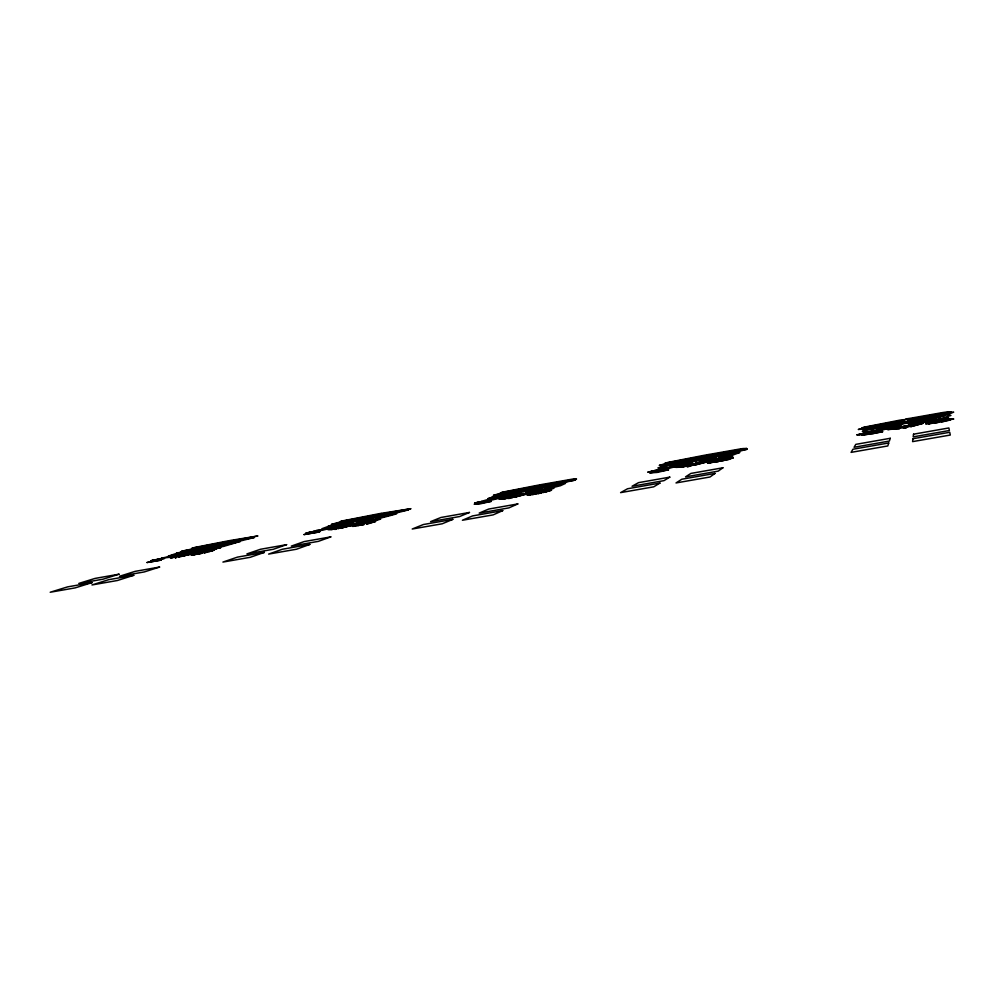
<?xml version="1.0" encoding="UTF-8"?>
<svg xmlns="http://www.w3.org/2000/svg" width="1004" height="1004" viewBox="0 0 1004 1004"><rect width="100%" height="100%" fill="white"/><g stroke="black" fill="none" stroke-linecap="round" stroke-linejoin="round"><path stroke-width="1.5" d="M925.035 422.42L924.169 421.956L948.579 417.852L925.035 422.383M934.611 416.434L938.05 415.769L934.46 416.597M724.537 458.037L732.744 456.356L711.045 459.983L710.255 460.987L731.138 457.335L712.087 461.401L720.621 459.104A69.954 4.418 -10.8 0 0 722.052 458.778L724.022 458.326M901.404 421.944C897.488 423.186 909.888 420.111 900.739 421.191M675.817 467.387L684 467.011L675.504 467.236L693.199 461.639C648.408 468.341 703.064 458.539 709 460.66L680.612 466.333M532.271 487.53L528.769 488.923L533.777 487.455L531.467 487.542L532.271 487.48M895.355 422.383L898.266 421.768M895.38 422.998L896.61 422.32L895.355 422.408M360.875 518.917L363.498 518.302M699.186 457.887L694.404 458.502L698.596 457.661M910.063 420.35L911.343 419.346L907.603 420.714L910.954 420.387L910.088 420.387M378.96 515.278L370.288 517.273L379.75 514.525L408.578 509.844L396.931 512.818L374.944 516.407M713.304 455.05L709.69 455.427L712.501 454.837M861.947 427.905L863.051 427.516A48.066 2.949 -10.3 0 1 864.318 427.127L898.58 420.4A19.264 1.142 -10.3 0 0 900.35 420.061L910.992 418.906A22.615 1.343 -10.3 0 0 913.627 418.467L951.19 411.778L946.157 412.092A12.086 0.728 -10.2 0 0 942.957 412.506L910.641 418.216A16.089 0.954 -10.3 0 1 908.582 418.53L905.846 418.957M525.795 489.036L531.028 487.731L529.66 488.107M944.99 415.43L933.469 418.216L933.519 418.906L927.144 419.396L926.855 418.593L908.269 422.734L912.937 423.06L921.848 421.354L917.982 422.621L922.224 422.182L940.748 418.53L950.913 415.455L949.194 414.702L943.534 415.43L944.902 415.355M524.791 489.5L525.87 489.073M361.038 525.105C372.208 522.921 349.593 527.113 360.323 525.117M369.196 519.457L373.413 518.616L369.208 519.495M901.341 421.329L898.304 421.63M226.151 544.281L221.871 545.385L230.719 542.775L228.033 543.691M546.904 491.483L551.572 490.203L542.725 492.512L546.803 491.747M356.546 525.632L352.693 526.435L357.662 524.791L354.939 525.456M541.532 492.838L537.567 493.692L541.608 492.889M543.503 485.798L539.512 486.526L541.545 485.798M209.121 546.138L211.606 545.712M532.572 494.52L536.638 493.717L532.635 494.57M532.22 494.407L528.192 495.21M542.298 488.446L538.094 489.299L542.311 488.396M530.965 494.282L529.56 494.671M733.209 457.899L731.1 458.401M729.431 459.292L725.189 460.083M952.884 418.806L950.951 419.27M528.154 495.16L529.597 494.771M712.15 455.854L710.945 456.243L736.961 451.875L747.202 449.24L712.187 455.088L713.317 454.988M728.917 459.016L731.05 458.489M528.079 494.52L532.107 493.717L528.192 494.558L530.99 494.232M892.543 428.168L896.283 427.302A18.411 1.192 -10.2 0 1 899.471 426.725L901.165 426.449M725.152 460.045L729.456 459.23M945.781 420.776L950.487 419.986L945.868 420.827M945.266 421.165L940.622 421.981L945.279 421.103M735.819 452.867L722.378 456.657L720.571 456.971L721.813 456.042L717.923 456.82L719.416 455.728L700.767 459.857L703.327 459.644L702.649 460.635L710.995 459.029L706.301 460.422L710.568 459.957L730.899 455.791L739.81 452.478L734.978 452.791L735.756 452.766M217.441 543.842L210.89 545.975L215.283 544.306L194.425 547.745M481.644 501.762L475.381 503.104L482.849 501.674L476.385 503.142L481.38 501.937M934.598 422.985L939.28 422.157L934.636 423.035M362.331 518.365L369.359 516.445M506.907 493.792L510.245 493.102M925.813 419.91L920.994 420.789L925.851 419.848M502.515 494.583L505.853 493.893M506.819 493.755L510.22 493.115M728.076 453.444L731.314 452.829L728.076 453.444L728.64 453.72A29.129 1.87 -10.7 0 1 732.318 453.068C740.35 451.587 721.437 456.029 725.754 454.799M211.932 550.92L210.037 551.058L213.777 550.267L208.28 551.761L212.032 550.958M502.427 494.533L505.828 493.905M501.184 494.746L498.373 495.198M562.177 483.941L547.193 487.969L545.523 488.258L547.946 487.141L544.218 487.894L547.067 486.601C539.186 488.91 530.501 489.186 528.167 491.797L549.979 488.295L560.433 485.723L565.49 483.401L556.756 484.694M198.491 553.97L202.293 553.154L198.503 554.007M196.972 553.392L194.01 554.095M209.61 546.753L213.388 545.95L209.635 546.791M684.326 461.953L680.825 462.631L684.339 461.903M193.195 554.158L196.96 553.355M675.805 463.471L679.382 462.794L675.868 463.522M896.773 422.119L858.294 429.448L866.59 428.821L896.258 423.048L895.405 423.035M896.735 422.483L898.291 422.069M884.373 426.098L888.251 425.395L884.411 426.148M191.827 550.054L186.669 551.083L189.756 550.443M186.581 551.108L182.653 551.861L183.393 551.61M878.952 427.076L882.817 426.374L879.027 427.127M873.769 428.005L877.621 427.302L873.831 428.055M362.82 519.294L366.686 518.503L362.846 519.344M868.372 428.859L886.005 425.608L868.134 428.758L863.917 429.963L862.298 431.419C865.862 433.602 901.717 423.851 879.655 427.804L877.559 428.959L877.81 427.842L863.98 430.327L872.212 428.269L871.51 428.52M539.223 487.241L540.202 486.978M346.656 522.444L349.944 521.804L348.275 522.03M393.48 514.123L375.571 518.641L379.525 516.596C370.852 518.917 364 519.131 358.779 522.067L371.731 520.285M360.938 518.955L348.024 521.54L351.036 521.528L347.798 522.632L386.402 514.701L356.357 521.327L362.482 520.047M543.867 485.296L575.48 480.037L555.237 484.417L541.52 486.676L542.587 486.225L540.491 485.836L535.044 487.718L540.905 486.363M337.394 524.063L334.181 524.728L337.419 524M529.334 487.781L532.095 487.241L530.225 487.706M707.318 457.021L709.113 456.607M707.331 457.071C713.229 456.406 705.31 456.807 710.531 455.64M709.062 456.506L710.832 456.042L707.067 456.519L710.87 455.389M707.933 456.594L704.344 457.372L709.05 455.665M221.608 544.03L219.261 544.519L225.938 542.449M222.825 543.365L226.214 542.536M938.702 417.074L936.33 417.564M698.583 457.711L667.434 463.07L659.239 465.392L689.773 460.146M696.713 458.953L693.864 459.506L696.726 458.903M216.086 544.03L217.742 543.641M210.928 546L208.355 546.553L210.564 546.113M696.261 457.799L699.148 457.297L697.83 457.422M237.597 542.022L218.634 546.691L224.632 544.331C215.797 546.54 209.158 547.067 202.369 550.004L223.628 546.389L240.433 541.394L234.873 542.348M519.633 494.57L522.381 494.219A11.22 0.715 -11.2 0 0 524.301 493.88L526.56 493.403M914.531 418.906L915.937 418.706L912.849 419.132M914.368 418.793L953.7 412.192L944.387 414.69L916.05 419.534L914.631 419.07M914.456 419.283L911.72 419.496L914.493 419.233M190.346 550.493L197.437 549.075L194.274 549.79M376.299 516.069L375.709 516.345L377.655 515.667L373.701 516.558L375.145 516.194M375.069 516.043L377.178 515.567M378.194 514.914L379.462 514.588M901.115 426.524L894.639 427.892M312.922 531.844L306.571 533.224L313.813 531.794L307.287 533.262L312.457 532.032M363.122 518.742C356.332 520.348 367.502 517.374 363.272 518.516M366.121 517.65L370.438 516.508L364.352 518.403L366.159 517.637L364.904 517.951M554.108 485.949L554.974 485.723M385.862 515.981L381.972 516.734L385.737 515.918M729.004 454.599L726.67 455.076M687.489 466.609L689.535 466.27L687.502 466.659M223.955 543.064L229.326 541.608L227.833 541.821M906.21 427.742L904.102 428.118L906.248 427.679M209.146 546.176L196.671 548.673L198.541 548.849L194.638 550.041L232.175 542.26L230.18 542.838M334.796 529.372L336.641 528.982L334.834 529.409M550.857 486.513L554.848 485.672M224.909 542.7L227.243 542.285M211.442 545.586L214.48 544.67M526.523 493.366L523.799 493.742A20.105 1.305 -11.3 0 0 520.812 494.269L519.796 494.483M724.737 455.327L725.98 455.038M194.55 554.61L198.014 553.97L191.099 555.187L194.701 554.559M214.228 544.632L215.082 544.319M216.149 544.005L217.366 543.716M943.07 415.945L933.042 417.789L936.142 416.836A31.701 1.995 -10.1 0 1 940.183 416.108L943.17 415.932L939.506 415.869M933.03 417.187L935.05 416.76M227.255 544.105L230.167 543.503A26.154 1.481 -12 0 1 233.053 542.988C238.237 541.997 222.085 545.862 227.293 543.917M228.937 543.616L231.886 542.963A26.079 1.468 -12 0 1 234.76 542.449L236.367 542.21M230.732 543.013L233.631 542.411A26.004 1.468 -12 0 1 236.505 541.896L237.797 541.846M554.233 484.806L555.526 484.505M943.145 415.97L939.618 416.698M221.181 543.904L225.31 542.9M226.854 542.072L254.276 537.529L241.914 540.604L222.26 543.628M337.871 525.971L334.696 527L338.285 526.322M384.243 515.805L385.624 515.441M385.699 515.24L387.042 514.939M387.042 514.763L388.749 514.387M382.85 516.294L384.231 515.943M236.342 542.235L229.037 543.603M216.387 544.155L212.158 545.586L219.236 543.641L217.918 543.603M393.543 513.973L394.898 513.333L393.053 513.609A26.543 1.594 -11.6 0 0 389.941 514.161L389.251 514.299M174.821 555.488L182.477 553.417M911.544 419.722L912.912 419.434M348.827 524.979L349.907 524.753A19.415 1.192 -11.7 0 1 352.655 524.276L354.939 523.95L352.718 524.477A10.831 0.653 -11.7 0 1 350.961 524.778L348.802 525.067M344.598 527.062L349.894 525.443L338.135 528.568L344.711 527.188M379.663 514.713L380.566 514.713L378.947 515.253M699.198 457.837L698.345 457.899L701.972 457.272L698.659 458.502L696.425 458.175M336.98 525.807L330.09 527.765L339.452 525.381L321.983 528.706L332.035 525.029L349.128 521.779L328.22 526.196L338.925 524.289C318.795 530.25 357.662 519.821 338.009 525.418M338.674 525.745L340.481 525.82L339.252 526.109M225.536 542.386L217.793 544.607L220.202 544.281M343.945 520.612L373.726 514.763A16.491 0.929 -11.6 0 0 375.27 514.462L381.093 513.333M183.782 552.978L189.794 551.472L179.616 553.706L186.305 551.61L176.302 553.392L196.935 549.05L178.499 552.689L168.195 556.178L184.749 553.016L161.142 558.274L171.282 557.12L177.959 555.124L175.211 555.588M374.203 516.796L372.107 517.123L373.563 516.934M929.553 423.487L930.219 423.274L925.55 423.788L933.306 423.06L928.713 423.952L929.428 423.65M543.528 485.735L544.708 485.246L541.859 485.585L544.469 484.995L543.603 485.271M666.669 465.04L669.693 464.526L666.003 465.618L682.055 462.744L668.074 465.09M342.339 527.615L356.257 524.326L341.26 528.004M234.472 542.034L235.287 541.884A25.941 1.456 -11.9 0 1 238.149 541.369L239.529 541.143L202.168 548.924L208.167 547.657M157.942 559.805L157.239 559.856M498.561 495.148L501.272 494.671M521.277 490.354L493.353 495.361L502.515 492.675L529.823 488.233L526.083 489.287L526.862 489.186M182.628 556.053L191.049 553.756L178.398 556.994L196.897 552.727L181.31 556.467M183.494 551.585L185.84 551.146M539.499 486.4L538.52 486.865M528.104 494.558L526.949 495.035L532.208 494.357M380.554 514.588L379.863 514.675M712.388 455.038L710.418 455.339M214.906 546.904C210.225 548.272 221.671 545.624 215.044 546.866M370.074 521.377L380.629 519.168L373.187 520.097M545.185 490.216L543.189 490.655A66.653 4.116 -11.3 0 1 541.746 490.981L541.307 491.081M370.338 521.452L369.836 521.565A64.419 3.778 -11.7 0 1 368.393 521.892L364.929 522.632M545.674 490.103L551.296 489.337L540.052 491.897L543.428 491.069L542.762 491.094M210.489 549.841L220.805 547.682L214.63 548.397M535.546 492.286L538.433 491.696M731.903 453.055L735.154 452.352L731.753 453.444A29.216 1.882 -10.7 0 0 728.076 454.097L727.925 454.122M362.344 523.147L363.937 522.82M535.207 492.362L532.496 493.378L542.235 491.019M540.491 491.27L538.633 491.659M935.063 416.484L936.092 416.283A31.513 1.97 -10.2 0 1 940.108 415.568L943.082 415.405L940.146 415.832A31.613 1.983 -10.1 0 0 936.117 416.547L935.088 416.748M202.03 551.748L208.568 550.38A63.114 3.439 -12 0 0 210.024 550.054M362.532 519.947L380.892 515.592L375.383 516.621A17.369 1.029 -11.6 0 0 374.279 516.884L357.349 519.821M361.992 523.222L358.516 524.364L376.776 520.21M733.962 452.917L734.677 452.515M191.977 550.205L193.508 549.778M208.368 547.531L227.23 543.139L222.06 544.105A16.98 0.941 -11.9 0 0 220.918 544.381L205.406 547.054M175.725 557.609C177.746 557.182 173.504 558.249 175.863 557.584M871.284 428.57L868.36 429.009M668.601 464.865L666.141 465.254M733.309 453.306L734.25 453.068L732.28 453.356M224.231 543.164L222.875 543.402M366.648 517.349L367.301 517.073M226.025 542.424L228.121 541.922M313.474 532.02C318.544 531.078 305.329 533.751 310.449 532.848M733.058 453.356L731.213 453.808A29.292 1.895 -10.7 0 0 727.524 454.461L728.49 453.745M732.518 453.733L733.472 453.017M509.153 498.285C506.832 499.001 512.04 497.645 509.43 498.361M215.333 544.507L216.55 544.017M220.391 544.243L222.348 543.766M366.473 517.223L365.343 517.499L366.196 517.575M732.782 453.419L730.259 454.159M363.95 522.707L376.588 520.185M364.929 517.775L364.163 518.089M373.375 516.809L374.354 516.633M348.2 522.243L346.731 522.482M539.022 487.279L537.429 487.48L540.177 486.94M727.298 453.984L726.319 454.297M731.364 453.419L726.959 454.046M726.482 454.661L728.289 454.247M732.28 453.519L725.089 454.762L727.373 454.486M389.1 514.324L388.435 514.45M387.757 514.801L388.611 514.638A26.606 1.606 -11.6 0 1 391.723 514.086L393.405 513.822L387.092 514.814M384.406 515.792L386.553 515.265M383.013 516.282L390.769 514.801L388.95 515.077A26.757 1.619 -11.6 0 0 385.812 515.642L384.369 515.918L385.159 515.755M554.308 484.844L559.454 483.627L556.379 484.229L557.195 484.192A27.56 1.744 -11.2 0 1 560.571 483.589C567.298 482.56 552.351 485.246 556.229 484.606A27.623 1.744 -11.2 0 1 559.617 484.003L562.114 483.802M553.53 485.622L552.627 485.798L555.513 484.907M934.988 416.497C928.612 417.513 944.199 416.007 942.392 415.192M234.409 542.047L232.664 542.411L234.597 542.16M545.059 489.425L553.957 488.258L532.12 492.738L543.704 489.701M182.05 554.923C173.742 556.266 186.317 554.233 185.087 554.145A15.324 0.866 -12.1 0 0 182.703 554.584L181.737 554.773M213.363 548.661L210.564 549.213M727.574 453.933L728.377 453.519M193.86 547.858L191.915 548.247L193.885 547.707A40.072 2.184 -11.9 0 1 195.767 547.243L224.294 541.62A16.139 0.853 -11.9 0 0 225.774 541.332L232.037 540.165A13.391 0.715 -11.9 0 0 233.242 539.989L257.915 535.973L230.518 541.156A18.812 1.004 -11.9 0 1 228.799 541.432L216.412 543.729A29.894 1.581 -11.9 0 1 214.09 544.155L205.18 545.774M529.108 488.32L527.075 488.822L527.928 488.81M540.867 486.187L543.453 485.522L540.968 485.81M527.351 489.099L524.916 489.739L526.962 489.287M554.572 484.932L553.455 485.17L555.225 485.057A27.698 1.757 -11.2 0 1 558.613 484.455L560.772 484.116L555.752 485.145M554.948 485.108L552.363 485.635L554.497 485.359M552.551 485.81C547.556 486.94 564.599 483.84 557.634 484.882A27.773 1.77 -11.2 0 0 554.233 485.484M899.785 421.241L896.986 421.831M370.689 515.968L379.198 514.412M386.151 515.341L392.062 514.312L390.33 514.588A26.681 1.619 -11.6 0 0 387.205 515.14L385.661 515.29M532.986 486.814L542.122 485.145M153.951 560.721L152.621 560.96L164.468 558.437L157.841 559.153L160.778 559.178L155.043 560.596L155.833 560.458M726.394 454.423L730.41 453.595M369.899 516.119L366.573 516.759A30.547 1.719 -11.6 0 1 364.101 517.211L340.331 521.591L342.176 521.076A40.938 2.384 -11.6 0 1 343.945 520.612M208.644 549.59L200.248 551.899L216.525 548.699M553.693 485.346L554.584 485.17M364.138 522.783L359.457 523.523C372.835 519.846 416.108 509.643 386.515 515.178M898.116 423.086L915.41 419.898A20.569 1.268 -10.2 0 1 916.313 419.659L923.165 418.43L895.706 424.767M532.145 486.978L528.619 487.655A31.601 1.87 -11.2 0 1 525.996 488.145L500.494 492.826L502.138 492.336A42.406 2.598 -11.2 0 1 503.77 491.91L534.906 485.785A17.068 1.017 -11.2 0 0 536.525 485.472L543.666 484.141A14.207 0.841 -11.2 0 0 545.235 483.903L572.255 479.146A10.605 0.64 -11.1 0 1 574.401 478.895L576.534 479.033L544.908 484.694A19.954 1.192 -11.2 0 1 542.787 485.045M695.521 459.054L697.353 458.527L690.187 460.146M898.078 421.266L894.589 421.931A35.617 2.108 -10.3 0 1 891.565 422.483L862.034 427.905M897.915 421.504L904.918 419.91M372.986 522.218L370.589 522.871L375.709 521.452L371.969 522.193L373.149 522.118M898.216 422.722L897.174 423.073M913.176 420.023L911.607 420.375L914.481 419.835M951.064 419.333L949.119 419.797L953.787 419.019L948.265 419.559L952.909 418.743M697.579 457.661L696.274 457.837M708.485 456.268L711.321 455.665L709.138 455.841M912.95 420.061L914.468 419.509M897.325 423.06L899.559 422.182M729.017 453.394L729.18 453.369A29.053 1.857 -10.7 0 1 732.832 452.716M530.137 487.844L528.982 488.233M912.862 419.007C907.654 419.835 918.359 417.488 911.72 419.496M552.602 486.225L553.668 485.861M354.901 525.494L352.191 526.134L356.558 525.594M939.543 416.133L933.18 416.949M727.787 454.699L728.967 454.523M202.996 552.012L202.042 552.1L205.657 551.259M211.367 550.493L214.869 549.59L208.192 550.983M912.962 419.107L914.33 419.233M898.203 421.981L899.986 422.195L881.386 425.934L900.99 424.491L901.052 425.319L887.272 429.486L922.663 422.546L911.544 423.55L909.135 422.797L880.859 427.466L892.719 425.683M938.527 416.61L933.005 417.225M935.891 417.651L934.034 417.94L938.665 417.024M726.269 455.151L724.687 455.402M552.225 486.3L550.983 486.501M894.438 427.93L892.581 428.206M226.678 544.544L229.389 543.892M229.439 543.804L227.218 544.155M710.619 455.314L712.2 455.791M695.584 458.928L694.655 459.066L696.575 458.564M377.328 515.428L378.872 514.977M375.609 516.119L376.324 516.018M941.062 416.246L940.221 416.384A31.802 2.008 -10.1 0 0 936.167 417.112L933.143 417.777M727.774 453.795L727.097 453.908M194.261 554.082L193.232 554.195M528.117 488.772L527.439 488.785M367.351 516.947L369.334 516.445M375.785 516.081L375.132 516.081M205.318 546.101L181.511 551.271L205.481 546.967M521.515 490.391L540.064 487.178A18.034 1.117 -11.2 0 1 541.106 486.915L547.004 485.823L521.139 491.797L513.709 492.977L515.956 492.073L511.4 492.299L524.803 489.538M364.301 518.152L363.636 518.164L365.958 517.248M948.491 418.63L929.089 422.759L936.632 420.588A75.425 4.694 -10.3 0 0 938.05 420.262L948.479 418.618M357.273 519.746L331.445 524.389L341.812 521.528L365.757 517.273M899.785 421.429L901.341 421.291M381.608 513.27L381.947 513.22A13.705 0.778 -11.6 0 0 383.315 513.019L410.975 508.689L381.708 513.998A19.239 1.104 -11.6 0 1 379.801 514.312M897.011 422.471L899.772 421.542M900.5 421.642L901.416 421.906M539.562 486.576L541.319 486.476L538.596 487.028M728.954 459.066L733.221 457.837M211.794 550.142L205.105 551.547M208.719 550.707L198.202 552.915L216.626 548.774M488.057 498.586L496.98 497.934L510.095 494.181L499.942 496.453L503.958 494.759L492.274 496.842L513.634 492.311L498.712 494.934L488.057 498.586M360.248 522.707L329.776 528.857L353.031 522.457L335.951 524.527L332.826 525.255L360.536 520.913L356.508 522.682L360.248 522.707M912.95 438.723L912.586 441.622L950.286 435.046L949.734 432.285L912.95 438.723M913.527 434.192L913.188 436.865L949.382 430.515L948.868 427.968L913.527 434.192M237.76 541.143L234.974 541.834L237.76 541.143M657.08 470.612L650.705 472.081L657.08 470.612M350.986 522.795L345.903 523.925L350.986 522.795M549.991 486.451L546.176 487.354C551.322 485.158 554.07 484.33 551.108 486.024L549.991 486.451M888.753 442.965L887.787 445.952L851.091 452.365L852.923 449.252L888.753 442.965M890.259 438.296L889.368 441.057L854.09 447.257L855.784 444.37L890.259 438.296M512.191 493.265L528.368 490.893L526.134 492.387L531.944 492.249L500.005 498.524L520.662 492.487L505.941 494.558L512.191 493.265M333.341 528.907L335.587 529.02L340.82 527.15L333.341 528.907M331.094 529.296C337.181 529.648 319.473 530.363 333.441 528.405L331.094 529.296M885.779 429.122L878.726 431.042L864.582 432.774L886.494 428.683L885.779 429.122M649.877 472.871L657.068 472.445L668.664 469.772L649.877 472.871M381.595 516.458L377.617 517.512L385.26 515.228L381.595 516.458M907.352 426.211L906.838 427.365L914.544 424.817L907.352 426.211M304.036 534.567L319.561 531.894L304.036 534.567M184.874 553.129L178.988 554.798L184.874 553.129M474.377 504.171L479.611 503.995L491.37 501.322L474.377 504.171M717.747 455.214L692.496 461.137L684.138 462.467L685.632 461.752L679.457 462.179L710.481 456.632A19.001 1.205 -10.7 0 1 711.459 456.381L717.734 455.239M655.587 470.725L649.149 472.181L655.587 470.725M205.456 548.648C200.7 551.811 194.349 552.928 182.741 554.999C141.426 562.692 230.656 544.482 187.484 551.535L205.456 548.648M157.477 559.479L150.914 560.96L157.477 559.479M922.927 423.349L910.766 426.65L922.927 423.349M886.545 428.219L892.882 427.202L886.545 428.219M873.003 433.653L861.62 435.184L882.842 431.67L873.003 433.653M170.316 557.722C173.203 558.814 172.086 557.258 175.8 556.492L170.316 557.722M656.942 471.177L665.727 469.106L654.106 470.65L661.51 469.947L656.942 471.177M677.173 465.806L683.235 464.626L677.298 465.705M682.933 466.396L687.514 466.396L689.648 465.003L682.933 466.396M899.207 424.956L893.121 426.11L899.207 424.956M311.817 531.844L305.944 533.137L311.817 531.844M193.697 550.117L180.858 552.464L193.697 550.079M883.809 428.67L880.169 429.587L887.021 427.541L883.809 428.67M714.999 473.424L709.953 477.013L676.018 482.949L681.804 479.234L714.999 473.424M722.918 467.789L718.236 471.114L685.519 476.862L690.89 473.424L722.918 467.789M730.95 457.636L727.737 458.439L730.95 457.636M196.307 550.456L191.224 551.572L196.307 550.456M727.021 458.339L723.809 459.142L727.021 458.339M723.219 459.029L719.994 459.832L723.219 459.029M719.341 459.732L716.116 460.535L719.341 459.732M724.461 454.686L719.667 456.305L724.461 454.686M174.884 557.12L182.502 555.363L174.884 557.12M147.036 562.516L161.23 560.069L147.036 562.516M690.539 465.856L699.926 463.07L693.174 464.375L690.539 465.856M673.659 464.388L671.262 465.831L681.365 463.559L669.166 467.211L657.871 467.964L666.48 464.89L682.707 462.028L661.021 466.647L673.659 464.388M659.954 483.075L653.679 486.84L620.597 492.625L627.575 488.747L659.954 483.075M669.793 477.138L663.983 480.64L632.056 486.25L638.531 482.648L669.793 477.138M675.441 466.647L667.66 468.667L656.39 469.922L676.721 466.12L675.441 466.647M719.981 461.175L724.185 460.372L720.069 461.137M718.826 461.388L714.697 462.204L718.801 461.401M532.421 488.86L528.506 489.663L532.396 488.873M709.477 462.882L713.706 462.091L709.514 462.869M712.263 461.702L708.121 462.518L712.238 461.664M746.687 448.499L712.451 454.599A20.971 1.268 -10.7 0 1 710.104 454.988L694.944 457.786A33.132 1.995 -10.8 0 1 692.132 458.301L664.861 463.308L666.217 462.869A44.552 2.774 -10.8 0 1 667.685 462.455L700.24 456.067A17.909 1.079 -10.8 0 0 701.921 455.728L709.552 454.323A14.922 0.904 -10.7 0 0 711.334 454.046L740.701 448.863A11.169 0.69 -10.7 0 1 743.311 448.537L746.687 448.499M707.469 462.882L711.635 462.091L707.506 462.869M716.266 457.347L711.698 458.15L716.266 457.309M511.425 492.914L514.751 492.249L511.463 492.901M702.838 458.351L698.621 459.154L702.813 458.364M207.426 552.087L203.762 552.89L207.401 552.1M503.38 498.411L502.778 498.724L505.552 498.762L498.975 499.176L504.359 497.946L503.38 498.411M481.769 502.376L490.755 500.293L480.979 501.523L486.727 501.084L481.769 502.376M907.842 421.642L903.286 422.471L907.817 421.667M503.556 496.804L509.304 495.675L503.556 496.804M370.062 523.172L366.297 523.975L370.037 523.184M707.506 461.74L694.128 465.203L707.506 461.74M505.991 497.921C504.372 499.39 512.191 497.67 512.529 496.566L505.991 497.921M671.086 464.312L674.337 463.785L671.161 464.275M156.524 559.542L150.663 560.809L156.524 559.542M505.715 497.168L513.646 495.562L512.366 495.775A16.177 1.042 -11.3 0 0 509.63 496.277L505.79 497.143M867.356 433.188L860.905 434.619L867.356 433.188M691.292 462.116L685.606 463.195L691.292 462.116M681.088 465.881L688.97 464.388L687.815 464.476A17.005 1.129 -10.8 0 0 684.891 465.015L681.176 465.843M342.452 523.184L345.665 522.519L342.527 523.159M338.398 523.912L341.486 523.348L338.436 523.9M859.022 434.707L865.285 433.377L859.022 434.707M502.728 510.622L493.127 514.889L462.417 520.248L472.62 515.905L502.728 510.622M517.813 503.933L508.89 507.886L479.172 513.107L488.659 509.066L517.813 503.933M550.581 489.776L547.218 490.592L550.581 489.776M546.967 490.416L543.591 491.245L546.967 490.416M675.265 465.906L671.425 466.847L679.331 464.651L675.265 465.906M335.612 527.514L343.293 525.945L342.151 526.134A15.637 0.954 -11.7 0 0 339.603 526.598L335.612 527.514M537.429 492.123L536.462 492.537L539.851 491.709L537.429 492.123M511.563 497.708L522.18 494.746L511.563 497.708M452.791 519.382L442.199 523.787L412.217 529.02L423.387 524.527L452.791 519.382M469.458 512.454L459.594 516.545L430.578 521.641L440.969 517.474L469.458 512.454M501.021 497.758L492.726 499.841L483.652 500.732L502.728 497.168L501.021 497.758M917.141 423.763L914.807 424.24A12.788 0.816 -10.2 0 1 912.473 424.654L908.494 425.207L909.586 424.93A22.941 1.493 -10.2 0 1 913.163 424.29L917.116 423.776M869.213 429.223L886.695 426.123L869.213 429.223M311.918 532.622L321.042 530.539L314.44 531.141L312.947 531.492L317.189 531.304L311.918 532.622M524.577 494.344L514.876 497.106L529.133 493.516L524.577 494.344M946.132 419.195L948.931 419.032L946.132 419.195M937.698 420.726L940.459 420.563L937.698 420.726M941.827 419.973L944.601 419.81L941.827 419.973M933.456 421.492L936.18 421.09L933.456 421.492M925.437 417.965L901.354 423.813L930.884 417.112L925.437 417.965M518.666 492.977L513.295 493.993L518.666 492.977M157.854 559.592L151.29 561.06L157.854 559.592M372.534 521.49L369.033 522.331L372.534 521.49M373.676 521.264C369.823 522.783 379.424 519.947 373.676 521.264M309.822 544.432L296.519 549.226L268.608 554.095L282.4 549.238L309.822 544.432M330.793 536.889L318.381 541.357L291.285 546.113L304.149 541.583L330.793 536.889M502.213 496.804L498.235 497.758L506.932 495.449L502.213 496.804M365.933 522.695L362.419 523.536L365.933 522.695M367.062 522.469C363.159 524 372.81 521.151 367.062 522.469M856.977 434.87L862.637 433.665L856.977 434.87M898.718 425.746L886.695 427.227L898.718 425.746M331.759 527.953L323.024 530.087L315.971 530.652L333.855 527.301L331.759 527.953M264.328 552.413L250.209 557.308L222.926 562.077L237.509 557.107L264.328 552.413M286.592 544.67L273.414 549.251L246.909 553.907L260.525 549.263L286.592 544.67M391.384 513.483L389.401 514.148L392.313 513.584L391.384 513.483M919.865 421.793L913.753 423.06L919.865 421.793M719.918 454.812L694.781 460.773L724.624 454.084L719.918 454.812M133.77 575.292L117.443 580.5L91.954 584.956L108.683 579.684L133.77 575.292M159.573 567.059L144.3 571.929L119.476 576.296L135.126 571.364L159.573 567.059M931.75 417.325L930.896 417.626L932.365 418.078L928.6 418.919L928.587 417.94L931.75 417.325M92.13 582.584L75.137 587.892L50.2 592.247L67.582 586.888L92.13 582.584M119.012 574.2L103.098 579.17L78.789 583.437L95.066 578.417L119.012 574.2M647.982 472.118L653.504 470.951L647.982 472.118M689.409 463.133L679.783 464.212L689.409 463.133M497.269 495.813L511.94 493.165L497.269 495.813M876.831 431.494L868.372 433.552L872.388 432.36L862.838 433.427L876.831 431.494M549.037 485.434L523.172 491.483L553.166 484.819L549.037 485.434M709.012 459.468L703.089 460.685L709.012 459.468M474.666 503.017L480.075 501.874L474.666 503.017M196.558 552.263L191.099 553.204L192.241 552.878A19.026 1.079 -12.1 0 1 194.776 552.438L196.608 552.162M515.73 494.144L507.961 494.934L515.73 494.144M534.103 490.718L528.33 491.91L534.103 490.718M870.041 432.912L864.042 434.192L870.041 432.912M347.083 524.264L341.009 524.778L347.083 524.264M364.314 521.051L358.692 522.206L364.314 521.051M904.767 426.273L902.947 426.763L907.992 425.859L904.767 426.273M695.96 463.057L699.148 462.693A11.81 0.766 -10.8 0 0 701.256 462.329L703.49 461.815L700.252 462.267A21.172 1.406 -10.8 0 0 697.014 462.844L695.96 463.057M191.35 552.087L187.51 552.978L186.744 552.351L191.35 552.087M659.113 470.487L653.24 471.742L659.113 470.487M207.539 549.05L202.08 550.179L207.539 549.05M889.08 426.6L888.226 426.825L894.664 425.533L889.08 426.6M691.618 464.275L689.648 464.777L694.241 463.961L691.618 464.275M484.304 501.636L478.544 502.904L484.304 501.636M515.027 495.75L512.931 496.277L517.173 495.512L515.027 495.75M682.381 463.559L681.465 463.785L687.627 462.555L682.381 463.559M510.71 494.257L509.743 494.483L515.679 493.303L510.71 494.257M343.77 526.284L341.586 526.811L345.489 526.121L343.77 526.284M185.828 554.434L183.569 554.974L187.171 554.333L185.828 554.434M343.883 524.075L342.891 524.314L348.589 523.172L343.883 524.075M189.718 551.648L188.689 551.886L194.186 550.782L189.718 551.648M901.429 427.152L896.371 428.055L903.525 427.968L903.474 426.901L901.429 427.152M893.409 428.62L888.076 429.561L899.622 428.633L893.409 428.62"/></g></svg>
